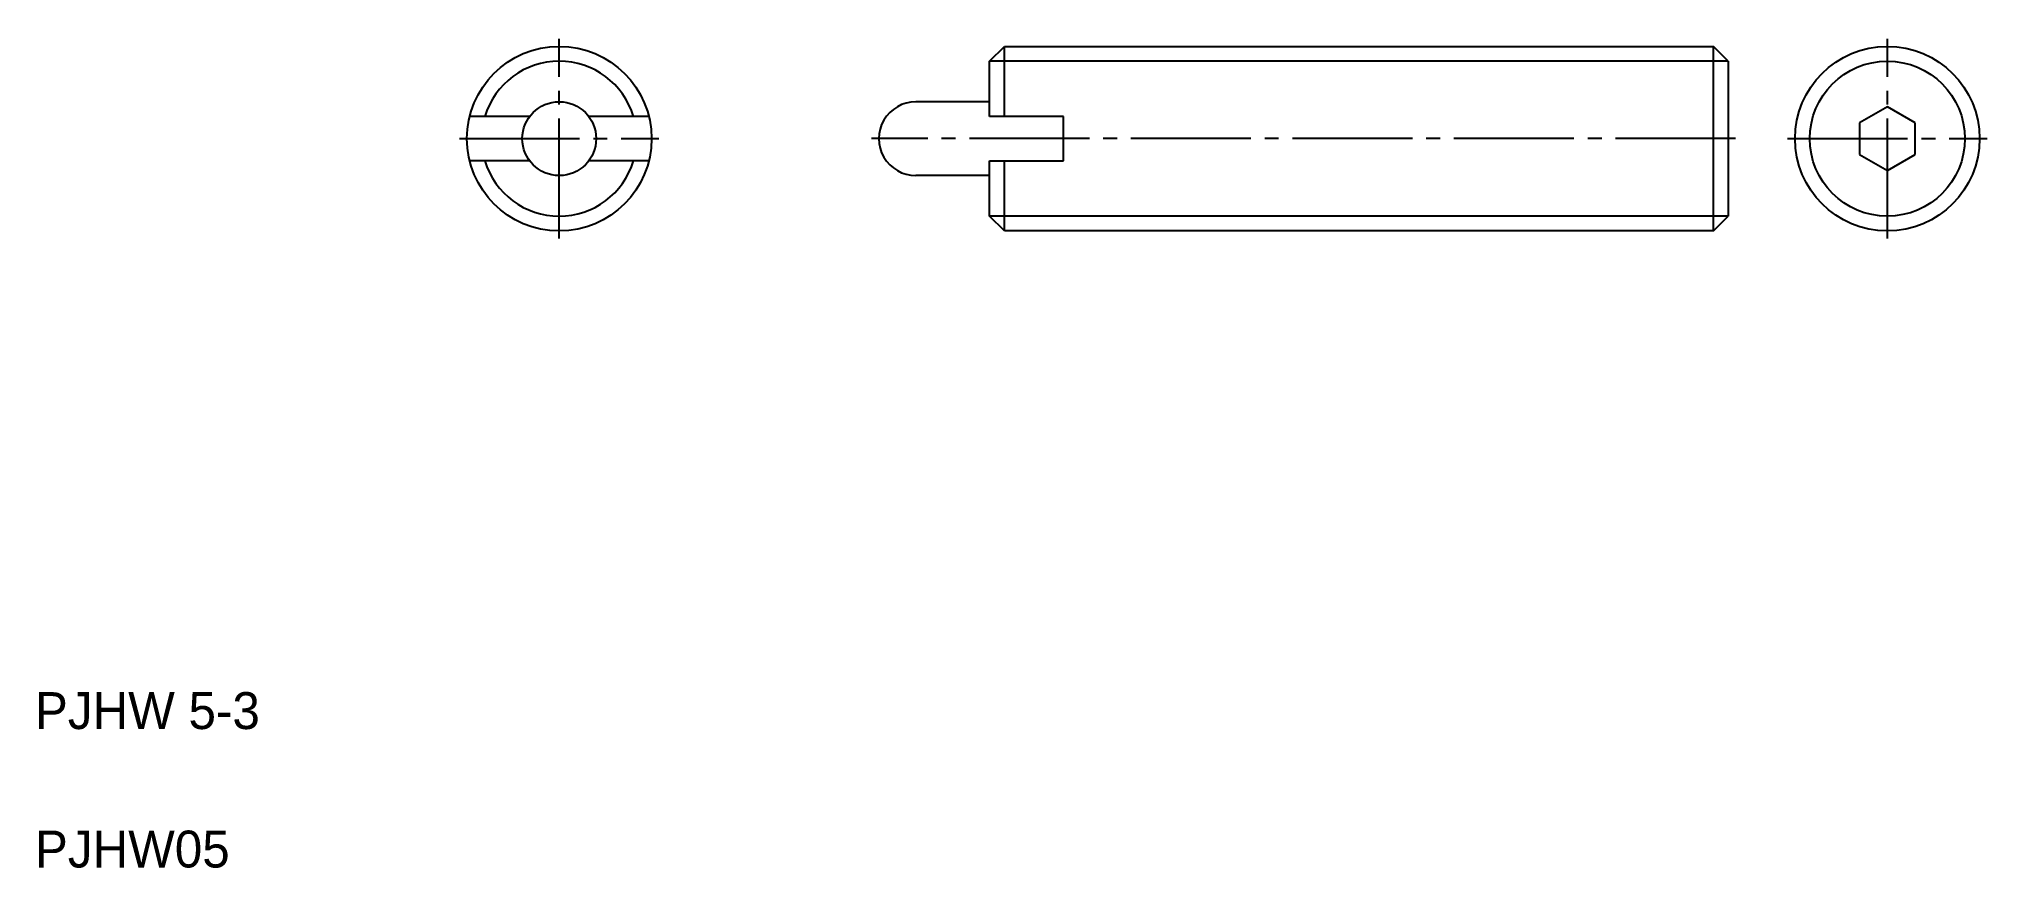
# Model space of a CAD drawing. Extents: x 2.6 to 55.4, y 2.5 to 24.9.
import ezdxf

# ---------------------------------------------------------------- set-up
doc = ezdxf.new("R2010")
doc.units = 0
doc.header["$LTSCALE"] = 0.25
doc.linetypes.add('CENTER', pattern=[17.5, 13, -1.5, 1.5, -1.5])
doc.layers.get('0').update_dxf_attribs({"linetype": 'CONTINUOUS'})
doc.layers.add('CENTER', color=1, linetype='CENTER')

msp = doc.modelspace()

# ---------------------------------------------------------------- linework, layer by layer
for p, q in [((28.357, 24.34), (28.757, 24.74)), ((28.357, 22.84), (28.357, 24.34)), ((28.757, 24.74), (47.957, 24.74)), ((28.757, 22.84), (28.757, 24.74)), ((47.957, 19.74), (47.957, 24.74)), ((48.357, 24.34), (47.957, 24.74)), ((48.357, 24.34), (48.357, 20.14)), ((28.357, 23.24), (26.357, 23.24)), ((15.9, 22.84), (14.273, 22.84)), ((19.127, 22.84), (17.5, 22.84)), ((30.357, 22.84), (28.357, 22.84)), ((30.357, 21.64), (30.357, 22.84)), ((52.669, 23.106), (51.919, 22.673)), ((53.419, 22.673), (52.669, 23.106)), ((51.919, 22.673), (51.919, 21.807)), ((53.419, 21.807), (53.419, 22.673)), ((15.9, 21.64), (14.273, 21.64)), ((19.127, 21.64), (17.5, 21.64)), ((28.357, 21.64), (30.357, 21.64)), ((28.357, 20.14), (28.357, 21.64)), ((28.757, 19.74), (28.757, 21.64)), ((51.919, 21.807), (52.669, 21.374)), ((52.669, 21.374), (53.419, 21.807)), ((28.357, 21.24), (26.357, 21.24)), ((28.757, 19.74), (28.357, 20.14)), ((38.357, 20.14), (38.357, 20.14)), ((43.357, 20.14), (43.357, 20.141)), ((47.957, 19.74), (48.357, 20.14)), ((47.957, 19.74), (28.757, 19.74))]:
    msp.add_line(p, q)
at = {"color": 3}
for p, q in [((48.357, 24.34), (28.357, 24.34)), ((48.357, 20.14), (28.357, 20.14))]:
    msp.add_line(p, q, dxfattribs=at)
for centre, radius in [((16.7, 22.24), 2.5), ((52.669, 22.24), 2.5), ((16.7, 22.24), 1)]:
    msp.add_circle(centre, radius)
msp.add_circle((52.669, 22.24), 2.1, dxfattribs=at)
for start, end in [(16.602, 163.399), (196.6016, 343.398)]:
    msp.add_arc((16.7, 22.24), 2.1, start, end, dxfattribs=at)
msp.add_arc((26.357, 22.24), 1, 90, 270.0003)
at = {"layer": 'CENTER', "color": 1, "linetype": 'CENTER'}
for p, q in [((16.7, 19.54), (16.7, 24.94)), ((52.669, 19.54), (52.669, 24.94)), ((14, 22.24), (19.4, 22.24)), ((48.557, 22.24), (25.157, 22.24)), ((49.969, 22.24), (55.369, 22.24))]:
    msp.add_line(p, q, dxfattribs=at)

# ---------------------------------------------------------------- texts
for s, p in [('PJHW 5-3', (2.5, 6.25)), ('PJHW05', (2.5, 2.5))]:
    msp.add_text(s, height=1).set_placement(p)

doc.saveas('drawing.dxf')
